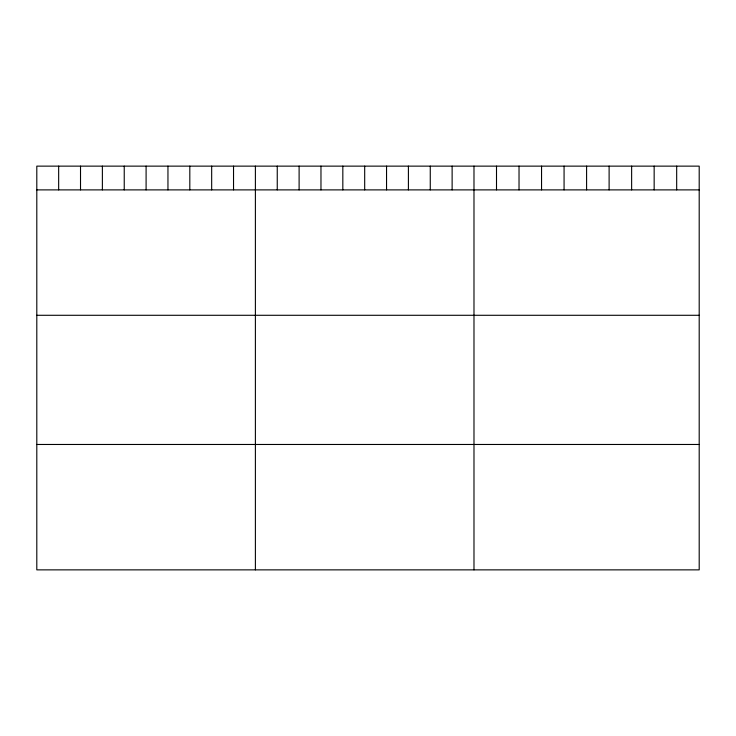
<?xml version="1.0" encoding="UTF-8"?>
<svg xmlns="http://www.w3.org/2000/svg" width="736" height="736" viewBox="0 0 736 736"><rect width="100%" height="100%" fill="white"/><g stroke="black" fill="none" stroke-linecap="round" stroke-linejoin="round"><path stroke-width="1.1" d="M699.2 189.888L699.2 569.866L36.8 569.866L36.8 166.134L699.2 166.134L699.2 189.888L36.8 189.888M36.8 315.284L699.2 315.284M36.8 444.47L699.2 444.47M676.678 166.134L676.678 189.888M654.157 166.134L654.157 189.888M631.635 166.134L631.635 189.888M609.114 166.134L609.114 189.888M586.592 166.134L586.592 189.888M564.07 166.134L564.07 189.888M541.549 166.134L541.549 189.888M519.027 166.134L519.027 189.888M496.506 166.134L496.506 189.888M473.984 166.134L473.984 569.866M452.125 166.134L452.125 189.888M430.266 166.134L430.266 189.888M408.406 166.134L408.406 189.888M386.547 166.134L386.547 189.888M364.688 166.134L364.688 189.888M342.829 166.134L342.829 189.888M320.97 166.134L320.97 189.888M299.11 166.134L299.11 189.888M277.251 166.134L277.251 189.888M255.392 166.134L255.392 569.866M233.533 166.134L233.533 189.888M211.674 166.134L211.674 189.888M189.814 166.134L189.814 189.888M167.955 166.134L167.955 189.888M146.096 166.134L146.096 189.888M124.237 166.134L124.237 189.888M102.378 166.134L102.378 189.888M80.518 166.134L80.518 189.888M58.659 166.134L58.659 189.888"/></g></svg>
